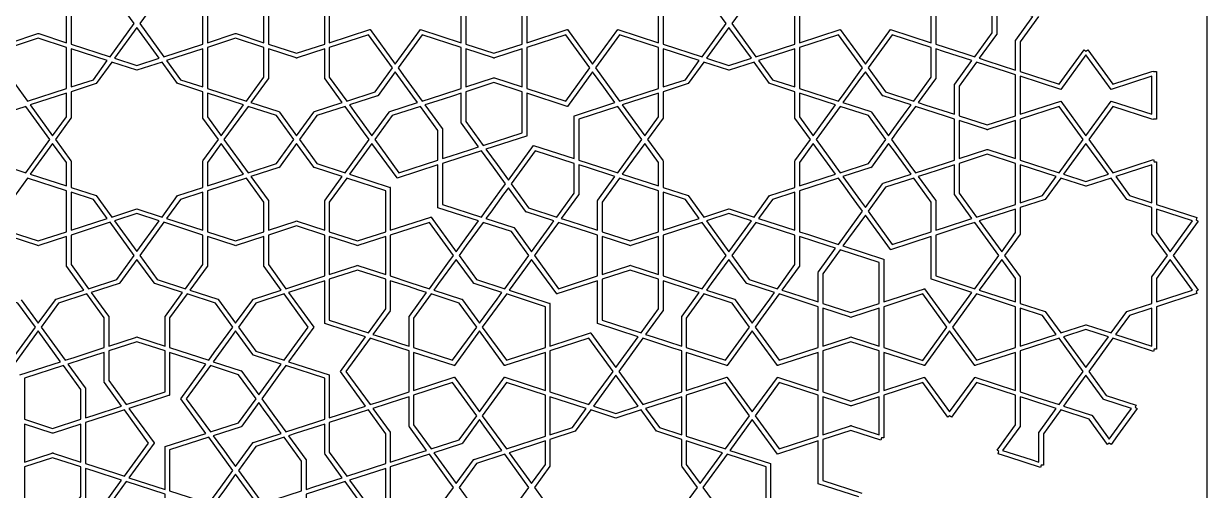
# Model space of a CAD drawing. Header units: millimetres. Extents: x -355 to 355, y -355 to 355.
# Drawn here: x -37.6 to 355, y -116.4 to 38.5 of the extents above; entities that cross this region are included whole.
import ezdxf

# ---------------------------------------------------------------- set-up
doc = ezdxf.new("R2010")
doc.units = ezdxf.units.MM
for name, color, linetype, true_color in [('canvas_boundary', 7, 'Continuous', 0x505050), ('strapwork_inner', 7, 'Continuous', 0xff8000), ('strapwork_outer', 7, 'Continuous', 0xff0000)]:
    doc.layers.add(name, color=color, linetype=linetype, true_color=true_color)

msp = doc.modelspace()

# ---------------------------------------------------------------- linework, layer by layer
at = {"layer": 'canvas_boundary'}
msp.add_lwpolyline([(-355, -355), (355, -355), (355, 355), (-355, 355)], close=True, dxfattribs=at)
at = {"layer": 'strapwork_inner', "true_color": 0xff8000}
for points in [[(-42.09, 32.16), (-32.87, 35.15), (-32.84, 35.24), (-32.72, 35.2), (-32.61, 35.24), (-32.58, 35.15), (-23.36, 32.16), (-23.36, 41.85), (-23.43, 41.9), (-23.36, 42), (-23.36, 42.12), (-23.27, 42.12), (-17.58, 49.97), (-26.79, 52.96), (-26.87, 52.91), (-26.94, 53.01), (-27.06, 53.05), (-27.03, 53.13), (-32.72, 60.97), (-38.42, 53.13)], [(63.81, 44.79), (63.81, 32.16), (77.29, 36.54), (77.32, 36.55), (77.33, 36.55), (77.33, 36.55), (77.34, 36.52), (85.68, 25.05), (94.01, 36.52), (94.02, 36.55), (94.03, 36.55), (94.03, 36.55), (94.06, 36.53), (107.54, 32.15), (107.54, 44.79)], [(129.26, 44.79), (129.26, 32.15), (142.74, 36.53), (142.77, 36.55), (142.78, 36.55), (142.79, 36.55), (142.8, 36.52), (151.13, 25.05), (159.46, 36.52), (159.47, 36.55), (159.48, 36.55), (159.48, 36.55), (159.51, 36.53), (172.99, 32.15), (172.99, 44.79)], [(219.72, 44.79), (219.72, 32.15), (233.19, 36.53), (233.22, 36.55), (233.23, 36.55), (233.24, 36.55), (233.25, 36.52), (241.58, 25.05), (249.91, 36.52), (249.92, 36.55), (249.93, 36.55), (249.93, 36.55), (249.96, 36.53), (263.44, 32.15), (263.44, 44.79)], [(23.36, 41.85), (23.36, 32.16), (32.58, 35.15), (32.61, 35.24), (32.72, 35.2), (32.84, 35.24), (32.87, 35.15), (42.09, 32.16), (42.09, 41.85)], [(-38.42, -53.13), (-32.73, -60.97), (-27.03, -53.13), (-27.06, -53.04), (-26.94, -53.01), (-26.87, -52.91), (-26.79, -52.96), (-17.58, -49.96), (-23.27, -42.12), (-23.36, -42.12), (-23.36, -42), (-23.44, -41.9), (-23.36, -41.85), (-23.36, -32.15), (-32.58, -35.15), (-32.61, -35.24), (-32.73, -35.2), (-32.84, -35.24), (-32.87, -35.15), (-42.09, -32.15)], [(-38.78, -78.12), (-25.3, -73.74), (-32.73, -63.52), (-41.06, -74.99)], [(180.73, -122.5), (185.88, -115.41), (180.73, -108.33), (180.78, -108.29), (180.71, -108.29), (180.71, -99.53), (172.38, -96.82), (172.4, -96.76), (172.35, -96.8), (167.2, -89.71), (158.87, -92.42), (158.85, -92.36), (158.83, -92.42), (150.5, -89.71), (145.35, -96.8), (145.3, -96.76), (145.32, -96.82), (136.99, -99.53), (136.99, -108.29), (136.93, -108.29), (136.98, -108.33), (131.83, -115.41), (136.98, -122.5)], [(239.45, -118.61), (225.97, -114.23), (225.94, -114.23), (225.94, -114.22), (225.93, -114.22), (225.94, -114.19), (225.94, -100.02), (212.46, -104.4), (212.43, -104.42), (212.43, -104.41), (212.42, -104.41), (212.41, -104.38), (204.08, -92.91), (196.65, -103.13), (210.13, -107.51), (210.17, -107.51), (210.17, -107.52), (210.18, -107.52), (210.17, -107.56), (210.17, -121.73)], [(82.54, -123.27), (82.54, -109.1), (70.53, -113), (78.86, -124.47)], [(41.06, -122.54), (32.72, -111.08), (29.01, -116.19), (25.3, -121.29)]]:
    msp.add_lwpolyline(points, dxfattribs=at)
for points in [[(-0.93, 38.47), (-6.71, 46.44), (-16.08, 49.48), (-21.86, 41.51), (-21.86, 31.67), (-8.92, 27.47)], [(21.86, 31.67), (21.86, 41.51), (16.08, 49.48), (6.71, 46.44), (0.93, 38.47), (8.92, 27.47)], [(43.59, 31.67), (52.95, 28.63), (62.31, 31.67), (62.31, 45.27), (59.32, 46.25), (59.32, 46.25), (49.37, 49.48), (43.59, 41.51)], [(127.76, 31.67), (127.76, 45.27), (118.4, 48.31), (109.04, 45.27), (109.04, 31.67), (118.4, 28.63)], [(187.43, 49.48), (177.49, 46.25), (174.49, 45.27), (174.49, 31.67), (187.43, 27.46), (195.43, 38.47)], [(218.22, 31.67), (218.22, 45.27), (205.28, 49.48), (197.28, 38.47), (205.28, 27.46)], [(297.18, 40.88), (287.7, 43.96), (285.17, 44.79), (285.17, 35.09), (285.24, 35.04), (285.17, 34.94), (285.17, 34.82), (285.08, 34.82), (279.38, 26.98), (281.91, 26.15), (291.39, 23.07), (291.39, 32.77), (291.32, 32.82), (291.39, 32.92), (291.39, 33.04), (291.48, 33.04)], [(0, 24.57), (7.42, 26.98), (0, 37.2), (-7.42, 26.98)], [(196.35, 24.56), (203.78, 26.98), (196.35, 37.19), (188.93, 26.98)], [(-23.36, 16.98), (-23.36, 30.58), (-32.72, 33.62), (-42.09, 30.58), (-42.09, 20.73), (-36.3, 12.77)], [(42.09, 30.58), (32.72, 33.62), (23.36, 30.58), (23.36, 16.98), (36.3, 12.77), (42.09, 20.73)], [(84.75, 23.78), (76.75, 34.78), (63.81, 30.58), (63.81, 20.73), (69.6, 12.77), (78.96, 15.81)], [(94.6, 12.77), (101.07, 14.87), (107.54, 16.97), (107.54, 27.43), (107.54, 30.58), (94.6, 34.78), (86.6, 23.78), (88.45, 21.23), (88.45, 21.23)], [(142.2, 12.77), (150.2, 23.78), (142.2, 34.78), (129.26, 30.58), (129.26, 30.57), (129.26, 27.43), (129.26, 20.12), (129.26, 16.97)], [(172.99, 16.97), (172.99, 30.57), (172.99, 30.58), (160.05, 34.78), (152.05, 23.78), (156.05, 18.27), (160.05, 12.77)], [(219.72, 16.97), (232.65, 12.77), (234.51, 15.32), (240.65, 23.78), (232.65, 34.78), (219.72, 30.58), (219.72, 30.57)], [(263.44, 30.57), (263.44, 30.58), (250.5, 34.78), (242.51, 23.78), (248.29, 15.81), (257.65, 12.77), (263.44, 20.73)], [(-14.44, 19.87), (-9.85, 26.19), (-21.86, 30.09), (-21.86, 17.46)], [(21.86, 30.09), (9.85, 26.19), (14.44, 19.87), (21.86, 17.46)], [(52.81, 27.1), (43.59, 30.09), (43.59, 20.4), (43.66, 20.35), (43.59, 20.25), (43.59, 20.12), (43.5, 20.12), (37.8, 12.28), (47.02, 9.29), (47.09, 9.34), (47.16, 9.24), (47.28, 9.2), (47.25, 9.12), (52.95, 1.28), (58.65, 9.12), (58.62, 9.2), (58.74, 9.24), (58.81, 9.34), (58.88, 9.29), (68.1, 12.28), (62.4, 20.12), (62.31, 20.12), (62.31, 20.25), (62.24, 20.35), (62.31, 20.4), (62.31, 30.09), (53.1, 27.1), (53.07, 27.01), (52.95, 27.05), (52.83, 27.01)], [(118.26, 20.46), (118.28, 20.54), (118.4, 20.5), (118.52, 20.54), (118.55, 20.46), (127.76, 17.46), (127.76, 20.12), (127.76, 27.43), (127.76, 30.09), (118.55, 27.1), (118.52, 27.01), (118.4, 27.05), (118.28, 27.01), (118.26, 27.1), (109.04, 30.09), (109.04, 20.12), (109.04, 17.46)], [(174.49, 17.46), (181.91, 19.87), (186.5, 26.19), (174.49, 30.09)], [(218.22, 30.09), (206.2, 26.19), (210.79, 19.87), (218.22, 17.46)], [(271.26, 18.35), (276.95, 26.19), (267.47, 29.27), (264.94, 30.09), (264.94, 20.4), (265.01, 20.35), (264.94, 20.25), (264.94, 20.12), (264.85, 20.12), (259.15, 12.28), (261.69, 11.46), (271.17, 8.38), (271.17, 18.07), (271.09, 18.12), (271.17, 18.22), (271.17, 18.35)], [(323.1, 12.77), (323.11, 12.77), (323.11, 12.78), (323.14, 12.76), (336.62, 8.38), (336.62, 21.01), (323.14, 16.63), (323.11, 16.61), (323.11, 16.62), (323.1, 16.62), (323.09, 16.65), (314.75, 28.11), (306.42, 16.65), (306.41, 16.62), (306.4, 16.62), (306.4, 16.61), (306.37, 16.63), (292.89, 21.01), (292.89, 8.38), (306.37, 12.76), (306.4, 12.78), (306.4, 12.77), (306.41, 12.77), (306.42, 12.74), (314.75, 1.27), (323.09, 12.74)], [(-8.35, 25.7), (-13.5, 18.61), (-13.55, 18.65), (-13.53, 18.59), (-21.86, 15.89), (-21.86, 7.12), (-21.92, 7.12), (-21.87, 7.09), (-27.02, 0), (-21.87, -7.09), (-21.92, -7.12), (-21.86, -7.12), (-21.86, -15.88), (-13.53, -18.59), (-13.55, -18.65), (-13.5, -18.61), (-8.35, -25.7), (-0.02, -22.99), (0, -23.05), (0.02, -22.99), (8.35, -25.7), (13.5, -18.61), (13.55, -18.65), (13.53, -18.59), (21.86, -15.88), (21.86, -7.12), (21.92, -7.12), (21.87, -7.09), (27.02, 0), (21.87, 7.09), (21.92, 7.12), (21.86, 7.12), (21.86, 15.89), (13.53, 18.59), (13.55, 18.65), (13.5, 18.61), (8.35, 25.7), (0.02, 23), (0, 23.05), (-0.02, 23)], [(196.35, 23.05), (196.33, 22.99), (188, 25.7), (182.85, 18.61), (182.8, 18.65), (182.82, 18.59), (174.49, 15.88), (174.49, 7.12), (174.43, 7.12), (174.48, 7.09), (169.33, 0), (174.48, -7.09), (174.43, -7.12), (174.49, -7.12), (174.49, -15.88), (182.82, -18.59), (182.8, -18.65), (182.85, -18.61), (188, -25.7), (196.33, -23), (196.35, -23.05), (196.37, -23), (204.7, -25.7), (209.85, -18.61), (209.9, -18.65), (209.88, -18.59), (218.22, -15.89), (218.22, -7.12), (218.28, -7.12), (218.23, -7.09), (223.38, 0), (218.23, 7.09), (218.28, 7.12), (218.22, 7.12), (218.22, 15.88), (209.88, 18.59), (209.9, 18.65), (209.85, 18.61), (204.7, 25.7), (196.37, 22.99)], [(272.67, 7.89), (282.03, 4.85), (291.39, 7.89), (291.39, 21.5), (288.4, 22.47), (278.45, 25.7), (272.67, 17.74)], [(79.74, 14.49), (70.53, 11.49), (72.09, 9.34), (72.09, 9.34), (77.95, 1.28), (83.65, 9.12), (83.62, 9.2), (83.74, 9.24), (83.81, 9.34), (83.88, 9.29), (93.1, 12.28), (91.53, 14.44), (91.53, 14.44), (85.68, 22.5), (79.98, 14.66), (80.01, 14.57), (79.89, 14.54), (79.82, 14.44)], [(129.26, 1.22), (129.27, 1.19), (129.26, 1.19), (129.26, 1.18), (129.23, 1.18), (115.75, -3.2), (119.46, -8.31), (123.18, -13.42), (131.51, -1.95), (131.52, -1.92), (131.53, -1.93), (131.53, -1.92), (131.56, -1.94), (145.04, -6.32), (145.04, 7.86), (145.03, 7.89), (145.04, 7.89), (145.04, 7.9), (145.07, 7.9), (158.55, 12.28), (154.84, 17.39), (151.13, 22.5), (142.8, 11.03), (142.79, 11), (142.78, 11.01), (142.77, 11), (142.74, 11.02), (129.26, 15.4)], [(247.27, 14.66), (241.58, 22.5), (240.01, 20.35), (234.15, 12.28), (243.37, 9.29), (243.44, 9.34), (243.52, 9.24), (243.63, 9.2), (243.61, 9.12), (249.3, 1.27), (255.16, 9.34), (256.73, 11.49), (247.51, 14.49), (247.44, 14.44), (247.36, 14.53), (247.25, 14.57)], [(127.76, 2.28), (127.76, 15.88), (118.4, 18.93), (109.04, 15.88), (109.04, 6.04), (114.83, -1.93)], [(-27.95, 1.28), (-23.36, 7.59), (-23.36, 15.4), (-35.37, 11.49)], [(23.36, 15.4), (23.36, 7.59), (27.95, 1.28), (35.37, 11.49)], [(107.47, 5.65), (107.54, 5.7), (107.54, 15.4), (105.01, 14.57), (105.01, 14.57), (101.53, 13.44), (98.06, 12.32), (98.06, 12.32), (95.53, 11.49), (101.22, 3.65), (101.31, 3.65), (101.31, 3.53), (101.39, 3.43), (101.31, 3.38), (101.31, -6.32), (103.85, -5.49), (103.85, -5.49), (107.32, -4.36), (110.79, -3.24), (110.79, -3.24), (113.33, -2.41), (107.63, 5.43), (107.54, 5.43), (107.54, 5.55)], [(160.98, 11.49), (168.4, 1.27), (172.99, 7.59), (172.99, 15.4)], [(219.72, 15.4), (219.72, 7.59), (224.3, 1.27), (231.73, 11.49)], [(-36.87, 11.01), (-46.24, 7.97), (-52.02, 0), (-46.24, -7.96), (-36.87, -11.01), (-28.88, 0)], [(52.02, 0), (46.24, 7.97), (36.87, 11.01), (28.88, 0), (36.87, -11.01), (46.24, -7.96)], [(77.02, 0), (75.17, 2.55), (75.17, 2.55), (69.03, 11.01), (59.66, 7.96), (53.88, 0), (59.66, -7.96), (69.03, -11.01)], [(94.03, 11.01), (84.66, 7.96), (78.88, 0), (86.87, -11.01), (99.81, -6.8), (99.81, 3.04)], [(159.48, -11.01), (167.47, 0), (159.48, 11.01), (146.54, 6.8), (146.54, -6.8), (156.48, -10.03), (156.48, -10.03)], [(233.23, 11.01), (225.23, 0), (233.23, -11.01), (242.59, -7.97), (248.38, 0), (242.59, 7.96)], [(271.17, -6.8), (271.17, -3.65), (271.17, 3.65), (271.17, 6.8), (268.17, 7.77), (258.23, 11.01), (252.08, 2.55), (250.23, 0), (256.38, -8.46), (258.23, -11.01), (268.17, -7.78)], [(292.89, 3.65), (292.89, -3.65), (292.89, -6.8), (305.83, -11.01), (313.83, 0), (305.83, 11.01), (292.89, 6.8), (292.89, 6.79)], [(291.39, -3.65), (291.39, 3.65), (291.39, 6.31), (282.17, 3.32), (282.15, 3.23), (282.03, 3.27), (281.91, 3.23), (281.88, 3.32), (272.67, 6.31), (272.67, 3.65), (272.67, -3.65), (272.67, -6.32), (281.88, -3.32), (281.91, -3.24), (282.03, -3.27), (282.15, -3.24), (282.17, -3.32), (291.39, -6.32)], [(-27.95, -1.27), (-35.37, -11.49), (-23.36, -15.4), (-23.36, -7.59)], [(23.36, -15.4), (35.37, -11.49), (27.95, -1.27), (23.36, -7.59)], [(58.65, -9.12), (52.95, -1.28), (47.25, -9.12), (47.28, -9.2), (47.16, -9.24), (47.09, -9.34), (47.02, -9.29), (37.8, -12.28), (43.5, -20.12), (43.59, -20.12), (43.59, -20.25), (43.66, -20.35), (43.59, -20.4), (43.59, -30.09), (52.81, -27.1), (52.83, -27.01), (52.95, -27.05), (53.07, -27.01), (53.1, -27.1), (62.31, -30.09), (62.31, -20.4), (62.24, -20.35), (62.31, -20.25), (62.31, -20.12), (62.4, -20.12), (68.1, -12.28), (58.88, -9.29), (58.81, -9.34), (58.74, -9.24), (58.62, -9.2)], [(77.95, -1.28), (70.53, -11.49), (84.01, -15.87), (84.04, -15.87), (84.04, -15.88), (84.05, -15.89), (84.04, -15.92), (84.04, -30.09), (97.52, -25.71), (97.54, -25.69), (97.55, -25.7), (97.56, -25.7), (97.57, -25.73), (105.9, -37.2), (109.21, -32.64), (113.32, -26.98), (99.85, -22.6), (99.81, -22.6), (99.81, -22.59), (99.8, -22.58), (99.81, -22.55), (99.81, -8.38), (86.33, -12.76), (86.31, -12.78), (86.3, -12.77), (86.29, -12.77), (86.28, -12.74)], [(101.31, -21.5), (114.25, -25.7), (116.1, -23.15), (120.4, -17.24), (122.25, -14.7), (118.25, -9.19), (114.25, -3.69), (107.78, -5.79), (101.31, -7.89)], [(145.04, -7.89), (132.1, -3.69), (124.1, -14.7), (129.89, -22.66), (139.25, -25.7), (145.04, -17.74)], [(172.99, -7.59), (168.4, -1.28), (160.98, -11.49), (172.99, -15.4)], [(224.3, -1.28), (219.72, -7.59), (219.72, -15.4), (231.73, -11.49)], [(243.44, -9.34), (243.37, -9.29), (234.15, -12.28), (240.01, -20.35), (241.58, -22.5), (247.27, -14.66), (247.25, -14.58), (247.36, -14.54), (247.44, -14.44), (247.51, -14.49), (256.73, -11.49), (250.87, -3.43), (249.3, -1.28), (243.61, -9.12), (243.63, -9.2), (243.52, -9.24)], [(314.75, -1.28), (307.33, -11.49), (314.75, -13.91), (322.18, -11.49)], [(272.67, -7.89), (272.67, -17.74), (278.45, -25.7), (291.39, -21.5), (291.39, -7.89), (282.03, -4.85)], [(152.76, -30.09), (152.76, -20.4), (152.69, -20.35), (152.76, -20.25), (152.76, -20.12), (152.85, -20.12), (158.55, -12.28), (149.07, -9.2), (149.07, -9.2), (146.54, -8.38), (146.54, -18.07), (146.61, -18.13), (146.54, -18.22), (146.54, -18.35), (146.45, -18.35), (140.75, -26.19), (143.28, -27.01), (143.28, -27.01)], [(264.94, -30.09), (267.47, -29.27), (276.95, -26.19), (271.26, -18.35), (271.17, -18.35), (271.17, -18.23), (271.09, -18.13), (271.17, -18.07), (271.17, -8.38), (261.69, -11.46), (259.15, -12.28), (264.85, -20.12), (264.94, -20.12), (264.94, -20.25), (265.01, -20.35), (264.94, -20.4)], [(300.32, -18.6), (304.9, -12.28), (292.89, -8.38), (292.89, -21.01)], [(336.62, -8.38), (324.61, -12.28), (329.19, -18.6), (336.62, -21.01)], [(-23.36, -16.97), (-36.3, -12.77), (-42.09, -20.73), (-42.09, -30.58), (-32.73, -33.62), (-23.36, -30.58)], [(42.09, -20.73), (36.3, -12.77), (23.36, -16.97), (23.36, -30.58), (32.72, -33.62), (42.09, -30.58)], [(82.54, -16.97), (69.6, -12.77), (63.81, -20.73), (63.81, -30.58), (73.18, -33.62), (82.54, -30.58)], [(163.63, -33.62), (172.99, -30.58), (172.99, -16.97), (160.05, -12.77), (154.26, -20.74), (154.26, -30.58)], [(219.72, -16.98), (219.72, -30.58), (222.71, -31.55), (232.65, -34.78), (240.65, -23.78), (238.8, -21.23), (237.04, -18.8), (234.51, -15.32), (232.65, -12.77)], [(263.44, -20.74), (257.65, -12.77), (248.29, -15.81), (242.51, -23.78), (250.5, -34.78), (263.44, -30.58)], [(287.73, -38.47), (292.88, -45.56), (292.83, -45.6), (292.89, -45.6), (292.89, -54.36), (301.22, -57.06), (301.2, -57.12), (301.25, -57.09), (306.4, -64.17), (314.73, -61.47), (314.75, -61.53), (314.77, -61.47), (323.1, -64.17), (328.25, -57.09), (328.3, -57.12), (328.29, -57.06), (336.62, -54.36), (336.62, -45.6), (336.68, -45.6), (336.63, -45.56), (341.78, -38.47), (336.63, -31.38), (336.68, -31.35), (336.62, -31.35), (336.62, -22.59), (328.29, -19.88), (328.3, -19.82), (328.25, -19.86), (323.11, -12.77), (314.77, -15.48), (314.75, -15.42), (314.74, -15.48), (306.4, -12.77), (301.25, -19.86), (301.2, -19.82), (301.22, -19.88), (292.89, -22.59), (292.89, -31.35), (292.83, -31.35), (292.88, -31.38)], [(-21.86, -30.09), (-9.85, -26.19), (-14.44, -19.87), (-21.86, -17.46)], [(21.86, -30.09), (21.86, -17.46), (14.44, -19.87), (9.85, -26.19)], [(124.97, -29.18), (125.04, -29.13), (125.11, -29.23), (125.23, -29.27), (125.2, -29.35), (130.9, -37.2), (136.76, -29.13), (138.32, -26.98), (129.11, -23.98), (129.03, -24.04), (128.96, -23.94), (128.84, -23.9), (128.87, -23.81), (123.18, -15.97), (121.61, -18.13), (117.32, -24.04), (115.75, -26.19)], [(174.49, -17.46), (174.49, -30.09), (186.5, -26.19), (181.91, -19.87)], [(210.79, -19.87), (206.2, -26.19), (218.22, -30.09), (218.22, -17.46)], [(286.8, -37.2), (291.39, -30.88), (291.39, -23.08), (279.38, -26.98)], [(342.71, -37.2), (350.13, -26.98), (338.12, -23.08), (338.12, -30.88)], [(-21.86, -41.51), (-16.08, -49.48), (-6.71, -46.43), (-0.93, -38.47), (-8.92, -27.46), (-21.86, -31.67)], [(0, -37.19), (7.42, -26.98), (0, -24.56), (-7.42, -26.98)], [(8.92, -27.46), (0.93, -38.47), (6.71, -46.43), (16.08, -49.48), (21.86, -41.51), (21.86, -31.67)], [(96.98, -49.48), (103.12, -41.02), (104.97, -38.47), (96.98, -27.47), (84.04, -31.67), (84.04, -34.82), (84.04, -34.82), (84.04, -45.27), (90.51, -47.38)], [(129.97, -38.47), (124.19, -30.51), (114.82, -27.47), (109.21, -35.19), (106.83, -38.47), (112.61, -46.44), (121.98, -49.48), (127.67, -41.64)], [(131.83, -38.47), (139.82, -49.48), (152.76, -45.27), (152.76, -34.82), (152.76, -34.82), (152.76, -31.67), (149.77, -30.7), (149.77, -30.7), (139.82, -27.47), (133.68, -35.92), (131.83, -38.46)], [(177.49, -46.25), (187.43, -49.48), (193.57, -41.02), (193.57, -41.02), (195.43, -38.47), (187.43, -27.47), (174.49, -31.67), (174.49, -42.12), (174.49, -42.12), (174.49, -45.27), (177.49, -46.25)], [(196.35, -24.57), (188.93, -26.98), (196.35, -37.2), (203.78, -26.98)], [(212.43, -49.48), (218.22, -41.51), (218.22, -31.67), (205.28, -27.47), (197.28, -38.47), (203.07, -46.44)], [(241.58, -25.05), (234.15, -35.27), (247.63, -39.65), (247.67, -39.65), (247.67, -39.66), (247.68, -39.66), (247.67, -39.7), (247.67, -53.87), (261.15, -49.49), (261.17, -49.47), (261.18, -49.48), (261.19, -49.48), (261.2, -49.51), (269.53, -60.97), (276.95, -50.75), (263.47, -46.37), (263.44, -46.37), (263.44, -46.36), (263.43, -46.36), (263.44, -46.33), (263.44, -32.16), (249.96, -36.54), (249.93, -36.56), (249.93, -36.55), (249.92, -36.55), (249.91, -36.52)], [(277.88, -49.48), (285.88, -38.47), (277.88, -27.47), (274.88, -28.44), (264.94, -31.67), (264.94, -45.27)], [(62.31, -45.27), (62.31, -42.12), (62.31, -42.12), (62.31, -31.67), (52.95, -28.63), (43.59, -31.67), (43.59, -41.51), (49.37, -49.48)], [(23.36, -32.15), (23.36, -41.85), (23.44, -41.9), (23.36, -42), (23.36, -42.12), (23.27, -42.12), (17.58, -49.96), (26.79, -52.96), (26.87, -52.91), (26.94, -53.01), (27.06, -53.04), (27.03, -53.13), (32.72, -60.97), (38.42, -53.13), (38.39, -53.04), (38.51, -53.01), (38.58, -52.91), (38.66, -52.96), (47.87, -49.96), (42.18, -42.12), (42.09, -42.12), (42.09, -42), (42.01, -41.9), (42.09, -41.85), (42.09, -32.16), (32.87, -35.15), (32.84, -35.24), (32.72, -35.2), (32.61, -35.24), (32.58, -35.15)], [(73.32, -35.15), (73.29, -35.24), (73.18, -35.2), (73.06, -35.24), (73.03, -35.15), (63.81, -32.16), (63.81, -34.82), (63.81, -34.82), (63.81, -44.79), (73.03, -41.79), (73.06, -41.71), (73.18, -41.74), (73.29, -41.71), (73.32, -41.79), (82.54, -44.79), (82.54, -42.12), (82.54, -42.12), (82.54, -32.16)], [(154.26, -42.12), (154.26, -42.12), (154.26, -44.79), (163.48, -41.79), (163.51, -41.71), (163.63, -41.74), (163.74, -41.71), (163.77, -41.79), (172.99, -44.79), (172.99, -34.82), (172.99, -34.82), (172.99, -32.16), (163.77, -35.15), (163.74, -35.24), (163.63, -35.2), (163.51, -35.24), (163.48, -35.15), (154.26, -32.16)], [(219.63, -42.12), (213.93, -49.97), (216.46, -50.79), (216.46, -50.79), (225.94, -53.87), (225.94, -44.18), (225.87, -44.12), (225.94, -44.02), (225.94, -43.9), (226.03, -43.9), (231.73, -36.06), (229.2, -35.24), (219.72, -32.16), (219.72, -41.85), (219.79, -41.9), (219.72, -42), (219.72, -42.12)], [(236.8, -57.4), (246.17, -54.36), (246.17, -40.75), (233.23, -36.55), (233.22, -36.56), (227.44, -44.51), (227.44, -54.36)], [(-5.67, -47.67), (-5.79, -47.71), (-5.86, -47.81), (-5.93, -47.76), (-15.15, -50.75), (-9.45, -58.59), (-9.36, -58.59), (-9.36, -58.72), (-9.29, -58.82), (-9.36, -58.87), (-9.36, -68.56), (-0.15, -65.57), (-0.12, -65.48), (0, -65.52), (0.12, -65.48), (0.14, -65.57), (9.36, -68.56), (9.36, -58.87), (9.29, -58.82), (9.36, -58.72), (9.36, -58.59), (9.45, -58.59), (15.15, -50.75), (5.93, -47.76), (5.86, -47.81), (5.79, -47.71), (5.67, -47.67), (5.7, -47.59), (0, -39.75), (-5.7, -47.59)], [(100.04, -47.81), (98.48, -49.97), (107.7, -52.96), (107.77, -52.91), (107.84, -53.01), (107.96, -53.05), (107.93, -53.13), (113.63, -60.97), (119.49, -52.91), (121.05, -50.75), (111.83, -47.76), (111.76, -47.81), (111.69, -47.71), (111.57, -47.67), (111.6, -47.59), (105.9, -39.75)], [(139.24, -51.25), (139.23, -51.21), (130.9, -39.75), (128.89, -42.52), (123.48, -49.97), (136.96, -54.35), (136.99, -54.35), (136.99, -54.36), (137, -54.36), (136.99, -54.39), (136.99, -68.56), (150.47, -64.18), (150.49, -64.16), (150.5, -64.17), (150.51, -64.17), (150.52, -64.2), (158.85, -75.67), (166.28, -65.45), (152.8, -61.07), (152.76, -61.07), (152.76, -61.06), (152.75, -61.06), (152.76, -61.02), (152.76, -46.85), (139.28, -51.23), (139.26, -51.25), (139.25, -51.24)], [(209.94, -52.91), (209.94, -52.91), (211.5, -50.75), (202.28, -47.76), (202.21, -47.81), (202.14, -47.71), (202.02, -47.67), (202.05, -47.59), (196.35, -39.75), (190.49, -47.81), (190.49, -47.81), (188.93, -49.97), (198.15, -52.96), (198.22, -52.91), (198.29, -53.01), (198.41, -53.05), (198.38, -53.13), (204.08, -60.97)], [(291.39, -46.06), (286.8, -39.75), (279.38, -49.97), (291.39, -53.87)], [(338.12, -46.06), (338.12, -53.87), (350.13, -49.97), (342.71, -39.75)], [(58.65, -62.25), (58.66, -62.26), (58.63, -62.27), (50.3, -73.74), (63.78, -78.12), (63.81, -78.12), (63.81, -78.13), (63.82, -78.13), (63.81, -78.17), (63.81, -92.34), (75.82, -88.44), (67.49, -76.97), (67.47, -76.95), (67.47, -76.94), (67.47, -76.93), (67.49, -76.92), (75.82, -65.45), (62.34, -61.07), (62.31, -61.07), (62.31, -61.06), (62.3, -61.05), (62.31, -61.03), (62.31, -46.85), (50.3, -50.75), (58.63, -62.22), (58.66, -62.24)], [(82.54, -56.21), (82.54, -46.36), (73.18, -43.32), (63.81, -46.36), (63.81, -59.97), (76.75, -64.17)], [(83.95, -56.82), (78.25, -64.66), (80.78, -65.48), (80.78, -65.48), (84.26, -66.61), (87.73, -67.74), (87.73, -67.74), (90.26, -68.56), (90.26, -58.87), (90.19, -58.82), (90.26, -58.72), (90.26, -58.6), (90.35, -58.6), (96.05, -50.75), (93.52, -49.93), (93.52, -49.93), (90.04, -48.8), (86.57, -47.67), (86.57, -47.67), (84.04, -46.85), (84.04, -56.54), (84.11, -56.6), (84.04, -56.7), (84.04, -56.82)], [(167.2, -64.17), (167.21, -64.16), (172.99, -56.21), (172.99, -46.36), (163.63, -43.32), (154.26, -46.36), (154.26, -59.97)], [(174.49, -56.7), (174.49, -56.82), (174.4, -56.82), (168.7, -64.66), (171.23, -65.48), (180.71, -68.56), (180.71, -58.87), (180.64, -58.82), (180.71, -58.72), (180.71, -58.6), (180.8, -58.6), (186.5, -50.75), (183.97, -49.93), (183.97, -49.93), (174.49, -46.85), (174.49, -56.54), (174.56, -56.6)], [(-33.65, -62.25), (-39.44, -54.28), (-48.8, -51.24), (-54.59, -59.2), (-54.59, -69.05), (-41.65, -73.25)], [(-10.86, -69.05), (-10.86, -59.2), (-16.65, -51.24), (-26.01, -54.28), (-31.8, -62.25), (-23.8, -73.25), (-20.81, -72.28), (-20.81, -72.28)], [(25.65, -70.71), (25.65, -70.71), (31.8, -62.25), (26.01, -54.28), (16.65, -51.24), (10.86, -59.2), (10.86, -69.05), (23.8, -73.25)], [(48.8, -73.25), (56.8, -62.25), (48.8, -51.24), (39.44, -54.28), (33.65, -62.25), (39.44, -70.21)], [(97.55, -51.24), (91.76, -59.21), (91.76, -69.05), (104.7, -73.25), (112.7, -62.25), (106.91, -54.28)], [(122.55, -73.25), (135.49, -69.05), (135.49, -55.45), (122.55, -51.24), (122.54, -51.25), (116.4, -59.7), (114.55, -62.25)], [(188, -51.24), (182.21, -59.21), (182.21, -69.05), (195.15, -73.25), (203.15, -62.25), (197.36, -54.28)], [(213, -73.25), (225.94, -69.05), (225.94, -69.04), (225.94, -58.6), (225.94, -58.6), (225.94, -55.45), (222.94, -54.47), (222.94, -54.47), (213, -51.24), (206.86, -59.7), (206.86, -59.7), (205, -62.25)], [(260.6, -73.26), (268.6, -62.26), (268.6, -62.25), (260.61, -51.24), (247.67, -55.45), (247.67, -65.9), (247.67, -65.9), (247.67, -69.05)], [(278.45, -73.25), (291.39, -69.05), (291.39, -69.04), (291.39, -69.04), (291.39, -55.45), (278.45, -51.24), (270.46, -62.25)], [(246.17, -55.93), (236.95, -58.93), (236.92, -59.01), (236.8, -58.98), (236.69, -59.01), (236.66, -58.93), (227.44, -55.93), (227.44, -65.9), (227.44, -65.9), (227.44, -68.56), (236.66, -65.57), (236.69, -65.48), (236.8, -65.52), (236.92, -65.48), (236.95, -65.57), (246.17, -68.56), (246.17, -58.6), (246.17, -58.6)], [(292.89, -68.56), (304.9, -64.66), (300.32, -58.35), (292.89, -55.93)], [(329.19, -58.35), (324.6, -64.66), (336.62, -68.56), (336.62, -55.93)], [(34.66, -76.78), (34.78, -76.82), (34.75, -76.91), (40.45, -84.75), (42.01, -82.59), (42.01, -82.59), (47.87, -74.53), (38.66, -71.53), (38.58, -71.59), (38.51, -71.49), (38.39, -71.45), (38.42, -71.36), (32.72, -63.52), (31.16, -65.68), (31.16, -65.68), (25.3, -73.74), (34.52, -76.74), (34.59, -76.68)], [(80.32, -86.98), (90.26, -83.74), (90.26, -76.94), (90.26, -70.14), (83.79, -68.04), (77.32, -65.94), (69.33, -76.94), (77.32, -87.95)], [(113.63, -90.36), (121.96, -78.89), (121.97, -78.86), (121.98, -78.87), (121.98, -78.86), (122.01, -78.88), (135.49, -83.26), (135.49, -76.94), (135.49, -70.63), (122.01, -75.01), (121.98, -75.03), (121.98, -75.02), (121.97, -75.02), (121.96, -74.99), (113.63, -63.52), (105.3, -74.99), (105.29, -75.02), (105.28, -75.02), (105.27, -75.03), (105.24, -75.01), (91.76, -70.63), (91.76, -76.94), (91.76, -83.26), (105.24, -78.88), (105.27, -78.86), (105.28, -78.87), (105.29, -78.86), (105.3, -78.89)], [(149.93, -87.95), (157.92, -76.94), (149.93, -65.94), (136.99, -70.14), (136.99, -76.94), (136.99, -83.75)], [(159.78, -76.94), (167.78, -87.95), (180.71, -83.75), (180.71, -70.14), (177.72, -69.17), (167.78, -65.94)], [(212.41, -74.99), (204.08, -63.52), (195.75, -74.99), (195.74, -75.02), (195.73, -75.02), (195.72, -75.03), (195.69, -75.01), (182.21, -70.63), (182.21, -83.26), (195.69, -78.88), (195.72, -78.86), (195.73, -78.87), (195.74, -78.86), (195.75, -78.9), (204.08, -90.36), (212.41, -78.9), (212.42, -78.86), (212.43, -78.87), (212.43, -78.86), (212.46, -78.88), (225.94, -83.26), (225.94, -70.63), (212.46, -75.01), (212.43, -75.03), (212.43, -75.02), (212.42, -75.02)], [(247.67, -70.63), (247.67, -83.26), (261.15, -78.88), (261.17, -78.86), (261.18, -78.87), (261.19, -78.86), (261.2, -78.9), (269.53, -90.36), (277.86, -78.9), (277.87, -78.86), (277.88, -78.87), (277.89, -78.86), (277.91, -78.88), (291.39, -83.26), (291.39, -70.63), (277.91, -75.01), (277.89, -75.03), (277.88, -75.02), (277.87, -75.02), (277.86, -74.99), (269.53, -63.52), (261.2, -74.99), (261.19, -75.02), (261.18, -75.02), (261.17, -75.03), (261.15, -75.01)], [(298.45, -85.55), (305.83, -87.95), (311.98, -79.49), (311.98, -79.49), (313.83, -76.94), (305.83, -65.94), (292.89, -70.14), (292.89, -83.75)], [(314.75, -63.04), (307.33, -65.45), (314.75, -75.67), (322.18, -65.45)], [(-10.77, -80.59), (-10.86, -80.59), (-10.86, -80.47), (-10.94, -80.37), (-10.86, -80.32), (-10.86, -70.63), (-13.4, -71.45), (-13.4, -71.45), (-22.87, -74.53), (-17.18, -82.37), (-17.09, -82.37), (-17.09, -82.49), (-17.02, -82.59), (-17.09, -82.65), (-17.09, -92.34), (-14.56, -91.52), (-14.56, -91.52), (-5.08, -88.44)], [(-9.36, -79.98), (-3.58, -87.95), (9.36, -83.74), (9.36, -70.14), (0, -67.1), (-9.36, -70.14)], [(5.7, -100.72), (5.71, -100.73), (5.68, -100.75), (-2.65, -112.21), (9.36, -116.11), (9.36, -101.94), (9.35, -101.91), (9.36, -101.91), (9.36, -101.9), (9.39, -101.9), (22.87, -97.52), (14.54, -86.05), (14.52, -86.03), (14.52, -86.02), (14.52, -86.02), (14.54, -86), (22.87, -74.53), (10.86, -70.63), (10.86, -84.8), (10.87, -84.83), (10.86, -84.83), (10.86, -84.84), (10.83, -84.84), (-2.65, -89.22), (5.68, -100.69), (5.71, -100.71)], [(246.17, -83.75), (246.17, -70.14), (236.8, -67.1), (227.44, -70.14), (227.44, -83.75), (236.8, -86.79)], [(-18.59, -82.98), (-24.37, -75.02), (-37.31, -79.22), (-37.31, -92.83), (-27.95, -95.87), (-18.59, -92.83)], [(33.74, -78.06), (24.37, -75.02), (16.38, -86.02), (24.37, -97.03), (33.74, -93.99), (39.52, -86.02)], [(41.38, -86.02), (45.38, -91.53), (49.37, -97.03), (59.32, -93.8), (62.31, -92.83), (62.31, -79.22), (49.37, -75.02), (47.52, -77.57), (47.52, -77.57)], [(166.28, -88.44), (158.85, -78.22), (151.43, -88.44), (158.85, -90.85)], [(328.34, -91.38), (329.9, -89.23), (320.69, -86.23), (320.61, -86.28), (320.54, -86.18), (320.42, -86.15), (320.45, -86.06), (314.75, -78.22), (308.89, -86.28), (308.89, -86.28), (307.33, -88.44), (316.55, -91.43), (316.62, -91.38), (316.69, -91.48), (316.81, -91.52), (316.78, -91.6), (322.48, -99.44), (328.34, -91.38)], [(104.7, -80.63), (91.76, -84.83), (91.76, -94.68), (97.55, -102.64), (106.91, -99.6), (112.7, -91.64)], [(122.55, -80.63), (114.55, -91.64), (120.7, -100.1), (120.7, -100.1), (122.55, -102.64), (135.49, -98.44), (135.49, -84.83)], [(182.21, -84.84), (182.21, -98.44), (195.15, -102.64), (203.15, -91.64), (195.15, -80.63)], [(225.94, -95.29), (225.94, -87.98), (225.94, -84.85), (225.94, -84.84), (213, -80.63), (205, -91.64), (213, -102.64), (225.94, -98.44)], [(84.11, -97.29), (84.04, -97.34), (84.04, -107.03), (93.52, -103.95), (96.05, -103.13), (90.35, -95.29), (90.26, -95.29), (90.26, -95.17), (90.19, -95.07), (90.26, -95.01), (90.26, -85.32), (87.73, -86.14), (78.25, -89.22), (83.95, -97.07), (84.04, -97.07), (84.04, -97.19)], [(149, -89.23), (136.99, -85.32), (136.99, -97.95), (144.41, -95.54)], [(180.71, -85.32), (168.7, -89.23), (173.29, -95.54), (180.71, -97.95)], [(236.92, -94.87), (236.95, -94.96), (246.17, -97.95), (246.17, -95.29), (246.17, -87.98), (246.17, -85.32), (236.95, -88.32), (236.92, -88.4), (236.8, -88.36), (236.69, -88.4), (236.66, -88.32), (227.44, -85.32), (227.44, -87.98), (227.44, -95.29), (227.44, -97.95), (236.66, -94.96), (236.69, -94.87), (236.8, -94.91)], [(299.12, -107.03), (299.12, -97.34), (299.04, -97.29), (299.12, -97.19), (299.12, -97.07), (299.21, -97.07), (304.9, -89.23), (295.42, -86.15), (292.89, -85.32), (292.89, -95.01), (292.96, -95.07), (292.89, -95.17), (292.89, -95.29), (292.8, -95.29), (287.1, -103.13), (296.58, -106.21)], [(-7.15, -90.68), (-17.09, -93.92), (-17.09, -100.72), (-17.09, -107.52), (-7.15, -110.75), (-4.16, -111.72), (-4.16, -111.72), (-4.15, -111.72), (3.85, -100.72), (-4.15, -89.71), (-7.15, -90.68)], [(31.16, -106.37), (32.72, -108.52), (38.42, -100.68), (38.39, -100.6), (38.51, -100.56), (38.58, -100.46), (38.66, -100.51), (47.87, -97.52), (46.31, -95.36), (46.31, -95.36), (44.16, -92.41), (42.01, -89.45), (42.01, -89.45), (40.45, -87.3), (34.75, -95.14), (34.78, -95.23), (34.66, -95.26), (34.59, -95.36), (34.52, -95.31), (25.3, -98.31), (26.87, -100.46), (26.87, -100.46), (29.01, -103.42), (31.16, -106.37)], [(69.6, -111.73), (82.54, -107.52), (82.54, -97.68), (76.75, -89.71), (69.92, -91.93), (63.81, -93.92), (63.81, -103.76)], [(107.69, -100.92), (98.48, -103.92), (100.04, -106.07), (100.04, -106.07), (105.9, -114.14), (111.6, -106.3), (111.57, -106.21), (111.69, -106.17), (111.76, -106.07), (111.83, -106.13), (121.05, -103.13), (115.19, -95.07), (115.19, -95.07), (113.63, -92.91), (107.93, -100.75), (107.96, -100.84), (107.84, -100.88), (107.77, -100.98)], [(-37.31, -94.4), (-37.31, -97.07), (-37.31, -97.07), (-37.31, -100.72), (-37.31, -104.37), (-37.31, -104.37), (-37.31, -107.03), (-28.1, -104.04), (-28.07, -103.95), (-27.95, -103.99), (-27.83, -103.95), (-27.81, -104.04), (-18.59, -107.03), (-18.59, -104.37), (-18.59, -104.37), (-18.59, -100.72), (-18.59, -97.07), (-18.59, -97.07), (-18.59, -94.4), (-27.81, -97.4), (-27.83, -97.48), (-27.95, -97.44), (-28.07, -97.48), (-28.1, -97.4)], [(56.09, -106.27), (56.16, -106.37), (56.09, -106.42), (56.09, -116.12), (58.62, -115.29), (68.1, -112.21), (62.4, -104.37), (62.31, -104.37), (62.31, -104.25), (62.24, -104.15), (62.31, -104.1), (62.31, -94.4), (52.83, -97.48), (50.3, -98.31), (56, -106.15), (56.09, -106.15)], [(23.8, -120.81), (27.8, -115.3), (31.8, -109.8), (27.8, -104.3), (23.8, -98.79), (10.86, -103), (10.86, -116.6), (13.86, -117.58)], [(48.8, -98.79), (39.44, -101.84), (33.65, -109.8), (41.65, -120.81), (54.59, -116.6), (54.59, -106.76)], [(123.48, -103.92), (130.9, -114.14), (135.49, -107.82), (135.49, -100.02)], [(182.21, -107.82), (186.8, -114.14), (194.23, -103.92), (182.21, -100.02)], [(-18.59, -108.61), (-27.95, -105.57), (-37.31, -108.61), (-37.31, -122.22), (-24.38, -126.42), (-18.59, -118.45)], [(103.12, -112.87), (103.12, -112.87), (96.98, -104.41), (87.03, -107.64), (84.04, -108.61), (84.04, -122.22), (96.98, -126.42), (103.12, -117.96), (103.12, -117.96), (104.97, -115.41)], [(121.98, -104.41), (112.61, -107.45), (106.83, -115.41), (112.61, -123.38), (121.98, -126.42), (129.97, -115.41)], [(205.67, -123.19), (208.67, -122.22), (208.67, -108.61), (195.73, -104.41), (195.72, -104.42), (187.73, -115.41), (195.73, -126.42)], [(-10.86, -121.12), (-10.94, -121.06), (-10.86, -120.97), (-10.86, -120.84), (-10.77, -120.84), (-5.08, -113), (-14.56, -109.92), (-17.09, -109.1), (-17.09, -118.79), (-17.02, -118.84), (-17.09, -118.94), (-17.09, -119.07), (-17.18, -119.07), (-22.88, -126.91), (-13.4, -129.99), (-10.86, -130.81)], [(-9.36, -131.3), (3.58, -135.5), (9.36, -127.54), (9.36, -117.69), (-3.58, -113.49), (-9.36, -121.45)], [(69.03, -113.49), (69.02, -113.49), (66.03, -114.46), (56.09, -117.69), (56.09, -131.3), (69.03, -135.5), (77.02, -124.5)]]:
    msp.add_lwpolyline(points, close=True, dxfattribs=at)
at = {"layer": 'strapwork_outer', "true_color": 0xff0000}
for points in [[(264.94, 45.82), (264.94, 31.67), (274.88, 28.44), (277.88, 27.46), (283.67, 35.43), (283.67, 45.82)], [(299, 40.84), (292.89, 32.43), (292.89, 22.6), (292.89, 22.59), (305.83, 18.38), (314.15, 29.83), (314.75, 29.39), (315.36, 29.83), (323.68, 18.38), (336.62, 22.59), (336.62, 22.6), (336.65, 22.6), (337.14, 22.75), (337.19, 22.6), (338.12, 22.6), (338.12, 22.04), (338.12, 7.35), (338.12, 6.79), (337.19, 6.79), (337.14, 6.63), (336.65, 6.79), (336.62, 6.79), (336.62, 6.8), (323.68, 11.01), (315.68, 0), (323.68, -11.01), (337.14, -6.64), (337.37, -7.35), (338.12, -7.35), (338.12, -21.5), (351.57, -25.87), (351.34, -26.58), (351.95, -27.02), (343.63, -38.47), (351.95, -49.92), (351.34, -50.36), (351.57, -51.07), (338.12, -55.45), (338.12, -69.6), (337.37, -69.6), (337.14, -70.31), (323.68, -65.94), (315.68, -76.94), (321.47, -84.91), (331.35, -88.12), (331.12, -88.83), (331.72, -89.27), (325.26, -98.17), (325.26, -98.17), (323.09, -101.16), (322.48, -100.72), (321.87, -101.16), (315.77, -92.75), (306.4, -89.71), (300.62, -97.68), (300.62, -108.07), (299.87, -108.07), (299.63, -108.78), (289.17, -105.38), (285.66, -104.24), (285.89, -103.53), (285.28, -103.08), (291.39, -94.68), (291.39, -84.84), (278.45, -80.63), (270.13, -92.08), (269.53, -91.64), (268.92, -92.08), (260.6, -80.63), (247.67, -84.84), (247.67, -87.98), (247.67, -95.29), (247.67, -98.98), (246.92, -98.98), (246.68, -99.7), (236.8, -96.49), (227.44, -99.53), (227.44, -113.13), (240.38, -117.34)]]:
    msp.add_lwpolyline(points, dxfattribs=at)

doc.saveas('drawing.dxf')
